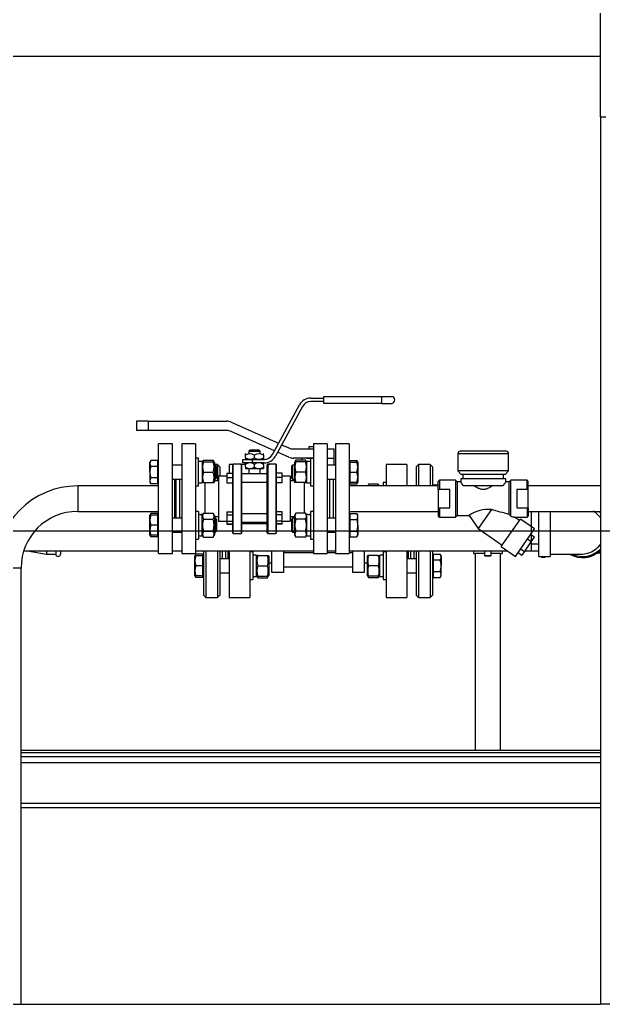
# Model space of a CAD drawing. Extents: x -681219 to -550379, y -242630 to -158199.
# Drawn here: x -637378 to -636433, y -179156 to -177563 of the extents above; entities that cross this region are included whole.
import ezdxf
from ezdxf.lldxf.tags import DXFTag

# ---------------------------------------------------------------- set-up
doc = ezdxf.new("R2010")
doc.units = 0
doc.header["$LTSCALE"] = 1000
for name, color, linetype in [('$TD_AUDIT_GENERATED_(24C)', 7, 'CONTINUOUS'), ('$TD_AUDIT_GENERATED_(2AE)', 7, 'CONTINUOUS'), ('$TD_AUDIT_GENERATED_(2E8)', 7, 'CONTINUOUS'), ('$TD_AUDIT_GENERATED_(352)', 7, 'CONTINUOUS'), ('$TD_AUDIT_GENERATED_(3BB)', 7, 'CONTINUOUS'), ('$TD_AUDIT_GENERATED_(451)', 7, 'CONTINUOUS'), ('12_GB93', 7, 'CONTINUOUS'), ('12_GB97.1', 7, 'CONTINUOUS'), ('Default', 7, 'CONTINUOUS'), ('DN15-PN1.6_GB911', 7, 'CONTINUOUS'), ('DN15-PN4.0_JB88', 7, 'CONTINUOUS'), ('DN15_TD16', 7, 'CONTINUOUS'), ('DN25-PN4.0_JB88', 7, 'CONTINUOUS'), ('DN25_GB3289.10_A', 7, 'CONTINUOUS'), ('DN25×20_GB3289.2', 7, 'CONTINUOUS'), ('M12_GB6170', 7, 'CONTINUOUS'), ('M12×50_GB5782', 7, 'CONTINUOUS'), ('M12×55_GB5782', 7, 'CONTINUOUS'), ('M6×30_GB5782', 7, 'CONTINUOUS'), ('MYGL011000312', 7, 'CONTINUOUS'), ('MYGL165_070201', 7, 'CONTINUOUS'), ('MYGL165_070302', 7, 'CONTINUOUS'), ('S01010202512', 7, 'CONTINUOUS'), ('不锈钢弯头D25', 7, 'CONTINUOUS'), ('不锈钢法兰D25', 7, 'CONTINUOUS'), ('球阀DN15法兰不锈钢', 7, 'CONTINUOUS')]:
    doc.layers.add(name, color=color, linetype=linetype)
tags = doc.linetypes.add('CENTER2', pattern=[28.575, 19.05, -3.175, 3.175, -3.175]).pattern_tags.tags
tags[10:11] = [DXFTag(74, 4), DXFTag(75, 0), DXFTag(340, '0'), DXFTag(46, 0.0), DXFTag(50, 0.0), DXFTag(44, 0.0), DXFTag(45, 0.0)]
tags[8:9] = [DXFTag(74, 4), DXFTag(75, 0), DXFTag(340, '0'), DXFTag(46, 0.0), DXFTag(50, 0.0), DXFTag(44, 0.0), DXFTag(45, 0.0)]
tags[6:7] = [DXFTag(74, 4), DXFTag(75, 0), DXFTag(340, '0'), DXFTag(46, 0.0), DXFTag(50, 0.0), DXFTag(44, 0.0), DXFTag(45, 0.0)]
tags[4:5] = [DXFTag(74, 4), DXFTag(75, 0), DXFTag(340, '0'), DXFTag(46, 0.0), DXFTag(50, 0.0), DXFTag(44, 0.0), DXFTag(45, 0.0)]

# ---------------------------------------------------------------- blocks, each defined once
blk = doc.blocks.new('SEANNOT_GROUP57')
at = {"layer": 'Default', "color": 7, "linetype": 'CENTER2'}
blk.add_line((634.561, 521.491), (277.05, 521.491), dxfattribs=at)

msp = doc.modelspace()

# ---------------------------------------------------------------- linework, layer by layer
at = {"layer": '$TD_AUDIT_GENERATED_(24C)', "color": 7, "linetype": 'Continuous'}
msp.add_line((-638808.2753, -179156.4514), (-636437.6186, -179156.4514), dxfattribs=at)
at = {"layer": '$TD_AUDIT_GENERATED_(2AE)', "color": 7, "linetype": 'Continuous'}
for p, q in [((-636437.6186, -177622.7721), (-638948.5508, -177622.7721)), ((-636437.6186, -177720.0298), (-636437.6186, -179156.4514)), ((-636297.343, -179156.4514), (-636437.6186, -179156.4514))]:
    msp.add_line(p, q, dxfattribs=at)
at = {"layer": '$TD_AUDIT_GENERATED_(2E8)', "color": 7, "linetype": 'Continuous'}
for p, q in [((-637375.5944, -178744.9765), (-636437.6186, -178744.9765)), ((-637375.5944, -178748.7172), (-636437.6186, -178748.7172)), ((-636437.6186, -178756.1985), (-637375.5944, -178756.1985)), ((-636437.6186, -178765.5502), (-637375.5944, -178765.5502)), ((-637375.5944, -178831.0122), (-636437.6186, -178831.0122)), ((-636437.6186, -178838.4935), (-637375.5944, -178838.4935))]:
    msp.add_line(p, q, dxfattribs=at)
at = {"layer": '$TD_AUDIT_GENERATED_(352)', "color": 7, "linetype": 'Continuous'}
for p, q in [((-636625.5878, -178427.0186), (-636640.5505, -178427.0186)), ((-636640.5505, -178427.0186), (-636640.5505, -178744.9765)), ((-636599.403, -178427.0186), (-636614.3658, -178427.0186)), ((-636599.403, -178744.9765), (-636599.403, -178427.0186))]:
    msp.add_line(p, q, dxfattribs=at)
at = {"layer": '$TD_AUDIT_GENERATED_(3BB)', "color": 7, "linetype": 'Continuous'}
for p, q in [((-636643.356, -178422.3427), (-636643.356, -178427.0186)), ((-636643.356, -178427.0186), (-636640.5505, -178427.0186)), ((-636599.403, -178427.0186), (-636596.5975, -178427.0186)), ((-636596.5975, -178422.3427), (-636596.5975, -178427.0186))]:
    msp.add_line(p, q, dxfattribs=at)
at = {"layer": '$TD_AUDIT_GENERATED_(451)', "color": 7, "linetype": 'Continuous'}
for q in [(-636437.6186, -177529.2551), (-636429.015, -177720.0298)]:
    msp.add_line((-636437.6186, -177720.0298), q, dxfattribs=at)
at = {"layer": '12_GB93', "color": 7, "linetype": 'Continuous'}
for p, q in [((-637082.699, -178277.988), (-637088.4971, -178277.988)), ((-637082.699, -178277.988), (-637082.699, -178312.4023)), ((-636912.8721, -178312.4023), (-636912.8721, -178277.988)), ((-636907.0741, -178277.988), (-636912.8721, -178277.988)), ((-637088.4971, -178312.4023), (-637082.699, -178312.4023)), ((-636912.8721, -178312.4023), (-636907.0741, -178312.4023)), ((-636795.0407, -178317.1323), (-636795.0407, -178317.6037)), ((-636789.2426, -178317.1323), (-636795.0407, -178317.1323)), ((-637082.699, -178363.9525), (-637083.5482, -178363.9525)), ((-637082.699, -178363.9735), (-637082.699, -178364.6796)), ((-637082.699, -178398.3668), (-637082.699, -178364.6796)), ((-636912.8721, -178398.3668), (-636912.8721, -178363.9525)), ((-636912.8721, -178365.6358), (-636912.8721, -178364.6796)), ((-636907.0741, -178363.9525), (-636907.9232, -178363.9525)), ((-637088.4971, -178398.3668), (-637082.699, -178398.3668)), ((-636912.8721, -178398.3668), (-636907.0741, -178398.3668)), ((-636994.793, -178429.5474), (-637000.5911, -178429.5474)), ((-636994.793, -178429.5474), (-636994.793, -178463.9616)), ((-636795.0407, -178463.9616), (-636795.0407, -178429.5474)), ((-636789.2426, -178429.5474), (-636795.0407, -178429.5474)), ((-637000.5911, -178463.9616), (-636994.793, -178463.9616)), ((-636795.0407, -178463.9616), (-636789.2426, -178463.9616))]:
    msp.add_line(p, q, dxfattribs=at)
for centre, start, end in [((-637087.648, -178381.1597), 73.285053, 92.8284743), ((-637083.5482, -178381.1597), 87.1715257, 97.1557825), ((-636912.023, -178381.1597), 73.285053, 92.8284743), ((-636907.9232, -178381.1597), 87.1715257, 96.8420174)]:
    msp.add_arc(centre, 17.2071, start, end, dxfattribs=at)
at = {"layer": '12_GB97.1', "color": 7, "linetype": 'Continuous'}
for p, q in [((-637088.4971, -178272.7511), (-637093.173, -178272.7511)), ((-637088.4971, -178317.6393), (-637088.4971, -178272.7511)), ((-636907.0741, -178272.7511), (-636907.0741, -178317.6393)), ((-636902.3982, -178272.7511), (-636907.0741, -178272.7511)), ((-637093.173, -178317.6393), (-637088.4971, -178317.6393)), ((-636907.0741, -178317.6393), (-636902.3982, -178317.6393)), ((-636789.2426, -178311.8953), (-636789.2426, -178317.6037)), ((-636784.5668, -178311.8953), (-636789.2426, -178311.8953)), ((-637088.4971, -178358.7156), (-637093.173, -178358.7156)), ((-637088.4971, -178358.7156), (-637088.4971, -178403.6037)), ((-636907.0741, -178358.7156), (-636907.0741, -178403.6037)), ((-636902.3982, -178358.7156), (-636907.0741, -178358.7156)), ((-637093.173, -178403.6037), (-637088.4971, -178403.6037)), ((-636907.0741, -178403.6037), (-636902.3982, -178403.6037)), ((-637000.5911, -178424.3104), (-637005.2669, -178424.3104)), ((-637000.5911, -178424.3104), (-637000.5911, -178469.1986)), ((-636789.2426, -178424.3104), (-636789.2426, -178469.1986)), ((-636784.5668, -178424.3104), (-636789.2426, -178424.3104)), ((-637005.2669, -178469.1986), (-637000.5911, -178469.1986)), ((-636789.2426, -178469.1986), (-636784.5668, -178469.1986))]:
    msp.add_line(p, q, dxfattribs=at)
at = {"layer": 'DN15-PN1.6_GB911', "color": 7, "linetype": 'Continuous'}
for p, q in [((-637153.0239, -178427.0186), (-637153.0239, -178249.3362)), ((-637130.5798, -178249.3362), (-637153.0239, -178249.3362)), ((-637130.5798, -178427.0186), (-637130.5798, -178249.3362)), ((-636866.8617, -178249.3362), (-636866.8617, -178427.0186)), ((-636844.4177, -178249.3362), (-636866.8617, -178249.3362)), ((-636844.4177, -178249.3362), (-636844.4177, -178427.0186)), ((-637126.8391, -178369.9376), (-637126.8391, -178306.4172)), ((-636870.6024, -178306.4172), (-636870.6024, -178369.9376)), ((-637153.0239, -178427.0186), (-637130.5798, -178427.0186)), ((-636866.8617, -178427.0186), (-636844.4177, -178427.0186))]:
    msp.add_line(p, q, dxfattribs=at)
at = {"layer": 'DN15-PN4.0_JB88', "color": 7, "linetype": 'Continuous'}
msp.add_line((-637124.9687, -178306.4172), (-637124.9687, -178369.9376), dxfattribs=at)
at = {"layer": 'DN15_TD16', "color": 7, "linetype": 'Continuous'}
for p, q in [((-636668.6056, -178265.2341), (-636586.3107, -178265.2341)), ((-636668.6056, -178265.2341), (-636668.6056, -178293.2892)), ((-636590.0513, -178261.4935), (-636664.865, -178261.4935)), ((-636637.3175, -178261.2597), (-636637.3175, -178261.4935)), ((-636634.9979, -178261.2597), (-636634.9979, -178261.4935)), ((-636630.9569, -178261.2597), (-636630.9569, -178261.4935)), ((-636628.6251, -178261.2597), (-636628.6251, -178261.4935)), ((-636622.1912, -178261.4935), (-636622.1912, -178261.2597)), ((-636619.7617, -178261.4935), (-636619.7617, -178261.2597)), ((-636586.3107, -178293.2892), (-636586.3107, -178265.2341)), ((-636586.3107, -178293.2892), (-636668.6056, -178293.2892)), ((-636668.6056, -178293.2892), (-636662.9946, -178298.9003)), ((-636591.9217, -178298.9003), (-636662.9946, -178298.9003)), ((-636660.2575, -178298.9003), (-636660.2575, -178305.7902)), ((-636594.6588, -178305.7902), (-636594.6588, -178298.9003)), ((-636591.9217, -178298.9003), (-636586.3107, -178293.2892)), ((-636698.5311, -178308.252), (-636700.4014, -178310.1223)), ((-636700.4014, -178323.2147), (-636700.4014, -178310.1223)), ((-636698.5311, -178308.252), (-636698.5311, -178323.2147)), ((-636672.3463, -178308.252), (-636698.5311, -178308.252)), ((-636672.3463, -178308.252), (-636672.3463, -178368.1029)), ((-636669.5408, -178311.0575), (-636672.3463, -178308.252)), ((-636669.5408, -178311.0575), (-636669.5408, -178365.2974)), ((-636663.8119, -178311.0575), (-636669.5408, -178311.0575)), ((-636591.0048, -178305.7902), (-636663.9115, -178305.7902)), ((-636663.9115, -178305.7902), (-636663.9115, -178311.1928)), ((-636659.9095, -178316.7361), (-636595.0068, -178316.7361)), ((-636585.3755, -178311.0575), (-636591.1044, -178311.0575)), ((-636591.0048, -178311.1928), (-636591.0048, -178305.7902)), ((-636582.57, -178308.252), (-636585.3755, -178311.0575)), ((-636585.3755, -178363.9357), (-636585.3755, -178311.0575)), ((-636582.57, -178366.4836), (-636582.57, -178308.252)), ((-636556.3852, -178308.252), (-636582.57, -178308.252)), ((-636556.3852, -178323.2147), (-636556.3852, -178308.252)), ((-636554.5149, -178310.1223), (-636556.3852, -178308.252)), ((-636554.5149, -178323.2147), (-636554.5149, -178310.1223)), ((-636681.698, -178323.2147), (-636700.4014, -178323.2147)), ((-636700.4014, -178323.2147), (-636700.4014, -178353.1401)), ((-636681.698, -178338.1774), (-636681.698, -178323.2147)), ((-636573.2183, -178323.2147), (-636573.2183, -178338.1774)), ((-636554.5149, -178323.2147), (-636573.2183, -178323.2147)), ((-636554.5149, -178353.1401), (-636554.5149, -178323.2147)), ((-636700.4014, -178353.1401), (-636681.698, -178353.1401)), ((-636700.4014, -178353.1401), (-636700.4014, -178366.2325)), ((-636698.5311, -178353.1401), (-636698.5311, -178368.1029)), ((-636681.698, -178353.1401), (-636681.698, -178338.1774)), ((-636573.2183, -178338.1774), (-636573.2183, -178353.1401)), ((-636573.2183, -178353.1401), (-636554.5149, -178353.1401)), ((-636556.3852, -178353.1401), (-636556.3852, -178368.1029)), ((-636554.5149, -178353.1401), (-636554.5149, -178366.2325)), ((-636700.4014, -178366.2325), (-636698.5311, -178368.1029)), ((-636698.5311, -178368.1029), (-636672.3463, -178368.1029)), ((-636672.3463, -178368.1029), (-636669.5408, -178365.2974)), ((-636669.5408, -178365.2974), (-636650.3011, -178365.2974)), ((-636650.4985, -178365.291), (-636635.5341, -178386.4642)), ((-636614.2925, -178355.8431), (-636635.5341, -178386.4642)), ((-636582.57, -178366.4836), (-636585.3755, -178363.9357)), ((-636576.7509, -178368.1029), (-636556.3852, -178368.1029)), ((-636568.9894, -178373.4421), (-636576.7383, -178368.0667)), ((-636556.3852, -178368.1029), (-636554.5149, -178366.2325)), ((-636598.3059, -178415.7036), (-636567.3903, -178371.1369)), ((-636544.3386, -178387.1278), (-636567.3903, -178371.1369)), ((-636635.5341, -178386.4642), (-636596.7068, -178413.3984)), ((-636575.2542, -178431.6944), (-636544.3386, -178387.1278)), ((-636544.5935, -178400.6209), (-636550.7406, -178396.3567)), ((-636549.7781, -178408.0948), (-636544.5935, -178400.6209)), ((-636598.3059, -178415.7036), (-636575.2542, -178431.6944)), ((-636560.8386, -178424.0392), (-636549.7781, -178408.0948)), ((-636549.7781, -178408.0948), (-636555.9252, -178403.8306)), ((-636564.9863, -178430.0183), (-636571.1334, -178425.7541)), ((-636560.8386, -178424.0392), (-636566.9857, -178419.7749)), ((-636564.9863, -178430.0183), (-636560.8386, -178424.0392))]:
    msp.add_line(p, q, dxfattribs=at)
for centre, radius, start, end in [((-636664.865, -178265.2341), 3.7407, 90, 180), ((-636590.0513, -178265.2341), 3.7407, 0, 90), ((-636764.4059, -178386.1314), 125.44, 33.5878464, 36.7614275), ((-636618.9192, -178412.1642), 56.5108, 85.3037293, 123.9686503), ((-636890.8374, -179399.7288), 1079.8956, 73.5688824, 75.1621247)]:
    msp.add_arc(centre, radius, start, end, dxfattribs=at)
for points, knots in [([(-636611.9158, -178316.7361), (-636612.9194, -178317.4636), (-636613.9856, -178318.2046), (-636616.2587, -178319.6617), (-636617.4675, -178320.3808), (-636620.0711, -178321.701), (-636621.4351, -178322.2875), (-636623.6286, -178322.9347), (-636624.3837, -178323.1091), (-636625.9013, -178323.3441), (-636626.6697, -178323.4065), (-636627.8379, -178323.4073), (-636628.2299, -178323.3919), (-636629.0027, -178323.3315), (-636629.3855, -178323.2865), (-636630.5239, -178323.1109), (-636631.2696, -178322.9393), (-636632.7381, -178322.5074), (-636633.4475, -178322.2511), (-636634.8184, -178321.6866), (-636635.4817, -178321.3776), (-636637.4185, -178320.3973), (-636638.644, -178319.6702), (-636640.9289, -178318.206), (-636641.9973, -178317.4633), (-636643.0005, -178316.7361)], [0, 0, 0, 0, 0.125, 0.125, 0.25, 0.25, 0.375, 0.375, 0.4375, 0.4375, 0.5, 0.5, 0.53125, 0.53125, 0.5625, 0.5625, 0.625, 0.625, 0.6875, 0.6875, 0.75, 0.75, 0.875, 0.875, 1, 1, 1, 1]), ([(-636591.0048, -178311.0575), (-636591.0044, -178311.057), (-636591.1005, -178311.1857), (-636591.3817, -178311.5661), (-636591.4992, -178311.7255), (-636591.7778, -178312.1054), (-636591.9374, -178312.324), (-636592.4713, -178313.0609), (-636592.9005, -178313.6596), (-636593.8816, -178315.063), (-636594.4261, -178315.8572), (-636595.0068, -178316.7361)], [0.50050063, 0.50050063, 0.50050063, 0.50050063, 0.625, 0.625, 0.6875, 0.6875, 0.75, 0.75, 0.875, 0.875, 1, 1, 1, 1]), ([(-636582.57, -178366.4836), (-636581.8099, -178366.6908), (-636581.0805, -178366.8904), (-636579.7196, -178367.264), (-636579.0831, -178367.4395), (-636578.2627, -178367.666), (-636578.0109, -178367.7357), (-636577.5596, -178367.8606), (-636577.3589, -178367.9162), (-636577.0303, -178368.0074), (-636576.9029, -178368.0427), (-636576.7312, -178368.0904), (-636576.6863, -178368.1028), (-636576.6862, -178368.1029)], [0, 0, 0, 0, 0.125, 0.125, 0.25, 0.25, 0.3125, 0.3125, 0.375, 0.375, 0.4375, 0.4375, 0.499443497, 0.499443497, 0.499443497, 0.499443497])]:
    msp.add_open_spline(points, degree=3, knots=knots, dxfattribs=at)
at = {"layer": 'DN25-PN4.0_JB88', "color": 7, "linetype": 'Continuous'}
for p, q in [((-637044.5441, -178422.3427), (-637044.5441, -178435.5325)), ((-636745.2896, -178422.3427), (-636745.2896, -178435.5325))]:
    msp.add_line(p, q, dxfattribs=at)
at = {"layer": 'DN25_GB3289.10_A', "color": 7, "linetype": 'Continuous'}
msp.add_line((-636442.3665, -178426.0834), (-636437.6186, -178426.0834), dxfattribs=at)
for centre, radius, start, end in [((-636530.2004, -178426.0834), 7.4814, 228.5903779, 311.4096221), ((-636466.6089, -178390.547), 43.0178, 240.4081542, 312.3697986)]:
    msp.add_arc(centre, radius, start, end, dxfattribs=at)
at = {"layer": 'DN25×20_GB3289.2', "color": 7, "linetype": 'Continuous'}
for p, q in [((-637364.9067, -178422.3427), (-637334.4469, -178427.9538)), ((-637334.4469, -178422.3427), (-637334.4469, -178427.9538)), ((-637334.4469, -178427.9538), (-637319.4842, -178427.9538)), ((-637319.4842, -178422.3427), (-637319.4842, -178427.9538)), ((-637312.0028, -178422.3427), (-637312.0028, -178427.9538))]:
    msp.add_line(p, q, dxfattribs=at)
msp.add_arc((-637315.7435, -178427.9538), 3.7407, 180, 0, dxfattribs=at)
at = {"layer": 'M12_GB6170', "color": 7, "linetype": 'Continuous'}
for p, q in [((-637081.9431, -178278.3621), (-637082.699, -178279.6713)), ((-637080.4393, -178275.7575), (-637081.9431, -178278.3621)), ((-637081.9431, -178278.3621), (-637080.4395, -178278.3621)), ((-637080.4395, -178278.3621), (-637064.7589, -178278.3621)), ((-637080.4393, -178275.7575), (-637064.7591, -178275.7575)), ((-637063.2553, -178278.3621), (-637064.7591, -178275.7575)), ((-637064.7589, -178278.3621), (-637063.2553, -178278.3621)), ((-637062.4994, -178279.6713), (-637063.2553, -178278.3621)), ((-637062.4994, -178279.6713), (-637062.4994, -178310.719)), ((-636932.3159, -178278.3621), (-636933.0718, -178279.6713)), ((-636933.0718, -178279.6713), (-636933.0718, -178310.719)), ((-636930.812, -178275.7575), (-636932.3159, -178278.3621)), ((-636930.8123, -178278.3621), (-636932.3159, -178278.3621)), ((-636915.1316, -178278.3621), (-636930.8123, -178278.3621)), ((-636915.1319, -178275.7575), (-636930.812, -178275.7575)), ((-636913.628, -178278.3621), (-636915.1319, -178275.7575)), ((-636915.1316, -178278.3621), (-636913.628, -178278.3621)), ((-636912.8721, -178279.6713), (-636913.628, -178278.3621)), ((-637080.4393, -178295.1952), (-637064.7591, -178295.1952)), ((-636915.1319, -178295.1952), (-636930.812, -178295.1952)), ((-637082.699, -178310.719), (-637081.9431, -178312.0282)), ((-637080.4395, -178312.0282), (-637081.9431, -178312.0282)), ((-637080.4395, -178312.0282), (-637064.7589, -178312.0282)), ((-637064.7589, -178312.0282), (-637063.2553, -178312.0282)), ((-637063.2553, -178312.0282), (-637062.4994, -178310.719)), ((-636933.0718, -178310.719), (-636932.3159, -178312.0282)), ((-636930.8123, -178312.0282), (-636932.3159, -178312.0282)), ((-636915.1316, -178312.0282), (-636930.8123, -178312.0282)), ((-636915.1316, -178312.0282), (-636913.628, -178312.0282)), ((-636913.628, -178312.0282), (-636912.8721, -178310.719)), ((-636812.9806, -178314.9017), (-636814.5406, -178317.6037)), ((-636797.3004, -178314.9017), (-636812.9806, -178314.9017)), ((-636795.7404, -178317.6037), (-636797.3004, -178314.9017)), ((-637080.4393, -178361.7219), (-637082.699, -178365.6358)), ((-637080.4393, -178361.7219), (-637064.7591, -178361.7219)), ((-637062.4994, -178365.6358), (-637064.7591, -178361.7219)), ((-637062.4994, -178365.6358), (-637062.4994, -178396.6835)), ((-636930.812, -178361.7219), (-636933.0718, -178365.6358)), ((-636933.0718, -178365.6358), (-636933.0718, -178396.6835)), ((-636915.1319, -178361.7219), (-636930.812, -178361.7219)), ((-636912.8721, -178365.6358), (-636915.1319, -178361.7219)), ((-637080.4395, -178371.4408), (-637064.7589, -178371.4408)), ((-636915.1316, -178371.4408), (-636930.8123, -178371.4408)), ((-637082.699, -178396.6835), (-637080.4393, -178400.5974)), ((-637080.4395, -178390.8785), (-637064.7589, -178390.8785)), ((-637080.4393, -178400.5974), (-637064.7591, -178400.5974)), ((-637064.7591, -178400.5974), (-637062.4994, -178396.6835)), ((-636933.0718, -178396.6835), (-636930.812, -178400.5974)), ((-636915.1316, -178390.8785), (-636930.8123, -178390.8785)), ((-636915.1319, -178400.5974), (-636930.812, -178400.5974)), ((-636915.1319, -178400.5974), (-636912.8721, -178396.6835)), ((-636994.0371, -178429.9214), (-636994.793, -178431.2307)), ((-636992.5335, -178429.9214), (-636994.0371, -178429.9214)), ((-636992.5335, -178429.9214), (-636976.8529, -178429.9214)), ((-636976.8529, -178429.9214), (-636975.3493, -178429.9214)), ((-636974.5934, -178431.2307), (-636975.3493, -178429.9214)), ((-636974.5934, -178431.2307), (-636974.5934, -178462.2783)), ((-636814.4844, -178429.9214), (-636815.2403, -178431.2307)), ((-636815.2403, -178431.2307), (-636815.2403, -178462.2783)), ((-636812.9808, -178429.9214), (-636814.4844, -178429.9214)), ((-636797.3002, -178429.9214), (-636812.9808, -178429.9214)), ((-636797.3002, -178429.9214), (-636795.7966, -178429.9214)), ((-636795.0407, -178431.2307), (-636795.7966, -178429.9214)), ((-636992.5333, -178446.7545), (-636976.8531, -178446.7545)), ((-636797.3004, -178446.7545), (-636812.9806, -178446.7545)), ((-636994.793, -178462.2783), (-636994.0371, -178463.5876)), ((-636994.0371, -178463.5876), (-636992.5333, -178466.1922)), ((-636994.0371, -178463.5876), (-636992.5335, -178463.5876)), ((-636992.5335, -178463.5876), (-636976.8529, -178463.5876)), ((-636976.8531, -178466.1922), (-636975.3493, -178463.5876)), ((-636976.8529, -178463.5876), (-636975.3493, -178463.5876)), ((-636975.3493, -178463.5876), (-636974.5934, -178462.2783)), ((-636815.2403, -178462.2783), (-636814.4844, -178463.5876)), ((-636814.4844, -178463.5876), (-636812.9806, -178466.1922)), ((-636812.9808, -178463.5876), (-636814.4844, -178463.5876)), ((-636797.3002, -178463.5876), (-636812.9808, -178463.5876)), ((-636797.3004, -178466.1922), (-636795.7966, -178463.5876)), ((-636797.3002, -178463.5876), (-636795.7966, -178463.5876)), ((-636795.7966, -178463.5876), (-636795.0407, -178462.2783)), ((-636992.5333, -178466.1922), (-636976.8531, -178466.1922)), ((-636797.3004, -178466.1922), (-636812.9806, -178466.1922))]:
    msp.add_line(p, q, dxfattribs=at)
for centre, radius, start, end in [((-637057.4211, -178286.7783), 24.5088, 159.9161491, 200.0855317), ((-637073.2238, -178280.6171), 8.6994, 146.0398026, 161.9737368), ((-637071.9746, -178280.6171), 8.6994, 18.3903207, 33.9600488), ((-637087.7772, -178286.7783), 24.5087, 339.9144081, 20.0839111), ((-636907.7939, -178286.7783), 24.5088, 159.9161491, 200.0855317), ((-636923.5966, -178280.6171), 8.6994, 146.0398026, 164.7226153), ((-636922.3474, -178280.6171), 8.6994, 15.1121031, 33.9600488), ((-636938.15, -178286.7783), 24.5087, 339.9144081, 20.0839111), ((-637057.4212, -178303.612), 24.5087, 159.9144081, 200.0839111), ((-637087.7773, -178303.612), 24.5088, 339.9161491, 20.0855317), ((-636907.7939, -178303.612), 24.5087, 159.9144081, 200.0839111), ((-636938.1501, -178303.612), 24.5088, 339.9161491, 20.0855317), ((-636805.7651, -178319.7613), 8.6994, 146.0398026, 165.4007339), ((-636804.5159, -178319.7613), 8.6994, 14.5407647, 33.9600488), ((-637073.2238, -178366.5816), 8.6994, 146.0398026, 213.9572863), ((-637071.9746, -178366.5816), 8.6994, 326.0428623, 33.9600488), ((-636923.5966, -178366.5816), 8.6994, 146.0398026, 213.9572863), ((-636922.3474, -178366.5816), 8.6994, 326.0428623, 33.9600488), ((-637073.2238, -178395.7378), 8.6994, 146.0428623, 213.9600488), ((-637071.9746, -178395.7378), 8.6994, 326.0398026, 33.9572863), ((-636923.5965, -178395.7378), 8.6994, 146.0428623, 213.9600488), ((-636922.3474, -178395.7378), 8.6994, 326.0398026, 33.9572863), ((-636969.5151, -178438.3376), 24.5088, 159.9161491, 200.0855317), ((-636999.8712, -178438.3376), 24.5087, 339.9144081, 20.0839111), ((-636789.9624, -178438.3376), 24.5088, 159.9161491, 200.0855317), ((-636820.3185, -178438.3376), 24.5087, 339.9144081, 20.0839111), ((-636969.5152, -178455.1714), 24.5087, 159.9144081, 200.0839111), ((-636999.8713, -178455.1714), 24.5088, 339.9161491, 20.0855317), ((-636789.9625, -178455.1714), 24.5087, 159.9144081, 200.0839111), ((-636820.3186, -178455.1714), 24.5088, 339.9161491, 20.0855317), ((-636985.3178, -178461.3326), 8.6994, 195.6958113, 213.9600488), ((-636984.0686, -178461.3326), 8.6994, 326.0398026, 341.9737368), ((-636805.7651, -178461.3326), 8.6994, 198.3903207, 213.9600488), ((-636804.5159, -178461.3326), 8.6994, 326.0398026, 341.9737368)]:
    msp.add_arc(centre, radius, start, end, dxfattribs=at)
for points, knots in [([(-637080.4395, -178371.4408), (-637080.8931, -178373.0118), (-637081.2708, -178374.6035), (-637081.6661, -178377.038), (-637081.7693, -178377.8592), (-637081.9081, -178379.5118), (-637081.9431, -178380.3356), (-637081.9433, -178382.7993), (-637081.8022, -178384.4315), (-637081.2788, -178387.6783), (-637080.8959, -178389.2977), (-637080.4395, -178390.8785)], [0, 0, 0, 0, 0.25, 0.25, 0.375, 0.375, 0.5, 0.5, 0.75, 0.75, 1, 1, 1, 1]), ([(-637064.7589, -178390.8785), (-637064.3025, -178389.2977), (-637063.9196, -178387.6783), (-637063.3962, -178384.4315), (-637063.2551, -178382.7993), (-637063.2554, -178380.3356), (-637063.2903, -178379.5118), (-637063.4291, -178377.8592), (-637063.5323, -178377.038), (-637063.9276, -178374.6035), (-637064.3054, -178373.0118), (-637064.7589, -178371.4408)], [0, 0, 0, 0, 0.25, 0.25, 0.5, 0.5, 0.625, 0.625, 0.75, 0.75, 1, 1, 1, 1]), ([(-636930.8123, -178371.4408), (-636931.2658, -178373.0118), (-636931.6436, -178374.6035), (-636932.0389, -178377.038), (-636932.1421, -178377.8592), (-636932.2808, -178379.5118), (-636932.3158, -178380.3356), (-636932.316, -178382.7993), (-636932.175, -178384.4315), (-636931.6515, -178387.6783), (-636931.2687, -178389.2977), (-636930.8123, -178390.8785)], [0, 0, 0, 0, 0.25, 0.25, 0.375, 0.375, 0.5, 0.5, 0.75, 0.75, 1, 1, 1, 1]), ([(-636915.1316, -178390.8785), (-636914.6753, -178389.2977), (-636914.2924, -178387.6783), (-636913.7689, -178384.4315), (-636913.6279, -178382.7993), (-636913.6281, -178380.3356), (-636913.6631, -178379.5118), (-636913.8018, -178377.8592), (-636913.905, -178377.038), (-636914.3003, -178374.6035), (-636914.6781, -178373.0118), (-636915.1316, -178371.4408)], [0, 0, 0, 0, 0.25, 0.25, 0.5, 0.5, 0.625, 0.625, 0.75, 0.75, 1, 1, 1, 1])]:
    msp.add_open_spline(points, degree=3, knots=knots, dxfattribs=at)
at = {"layer": 'M12×50_GB5782', "color": 7, "linetype": 'Continuous'}
for p, q in [((-637165.6022, -178276.4637), (-637167.0514, -178278.9737)), ((-637167.0514, -178295.1952), (-637167.0514, -178278.9737)), ((-637154.1461, -178285.8294), (-637165.6024, -178285.8294)), ((-637154.1461, -178276.4637), (-637165.6022, -178276.4637)), ((-637154.1461, -178285.8294), (-637154.1461, -178276.4637)), ((-637153.0239, -178279.6713), (-637154.1461, -178279.6713)), ((-637154.1461, -178304.5609), (-637154.1461, -178285.8294)), ((-637115.617, -178283.9731), (-637130.5798, -178283.9731)), ((-637061.0779, -178283.9731), (-637062.4994, -178283.9731)), ((-637061.0779, -178283.9731), (-637061.0779, -178306.4172)), ((-637059.5068, -178285.5442), (-637061.0779, -178283.9731)), ((-637059.5068, -178285.5442), (-637059.5068, -178304.8461)), ((-636936.3636, -178283.9731), (-636937.9347, -178285.5442)), ((-636937.9347, -178285.5442), (-636937.9347, -178304.8461)), ((-636936.3636, -178283.9731), (-636936.3636, -178306.4172)), ((-636933.0718, -178283.9731), (-636936.3636, -178283.9731)), ((-636866.8617, -178283.9731), (-636879.9541, -178283.9731)), ((-636843.2955, -178279.6713), (-636844.4177, -178279.6713)), ((-636843.2955, -178276.4637), (-636831.8393, -178276.4637)), ((-636843.2955, -178276.4637), (-636843.2955, -178278.9737)), ((-636843.2955, -178278.9737), (-636831.8391, -178278.9737)), ((-636843.2955, -178278.9737), (-636843.2955, -178295.1952)), ((-636830.3901, -178278.9737), (-636831.8393, -178276.4637)), ((-636831.8391, -178278.9737), (-636830.3901, -178278.9737)), ((-636830.3901, -178278.9737), (-636830.3901, -178311.4166)), ((-637167.0514, -178295.1952), (-637167.0514, -178311.4166)), ((-637154.1461, -178304.5609), (-637165.6024, -178304.5609)), ((-637154.1461, -178313.9266), (-637154.1461, -178304.5609)), ((-637061.0779, -178306.4172), (-637059.5068, -178304.8461)), ((-636937.9347, -178304.8461), (-636936.3636, -178306.4172)), ((-636843.2955, -178295.1952), (-636831.8393, -178295.1952)), ((-636843.2955, -178295.1952), (-636843.2955, -178311.4166)), ((-637167.0514, -178311.4166), (-637165.6022, -178313.9266)), ((-637154.1461, -178313.9266), (-637165.6022, -178313.9266)), ((-637154.1461, -178310.719), (-637153.0239, -178310.719)), ((-637130.5798, -178306.4172), (-637115.617, -178306.4172)), ((-637062.4994, -178306.4172), (-637061.0779, -178306.4172)), ((-636936.3636, -178306.4172), (-636933.0718, -178306.4172)), ((-636879.9541, -178306.4172), (-636866.8617, -178306.4172)), ((-636844.4177, -178310.719), (-636843.2955, -178310.719)), ((-636843.2955, -178311.4166), (-636831.8391, -178311.4166)), ((-636843.2955, -178311.4166), (-636843.2955, -178313.9266)), ((-636843.2955, -178313.9266), (-636831.8393, -178313.9266)), ((-636831.8393, -178313.9266), (-636830.3901, -178311.4166)), ((-636830.3901, -178311.4166), (-636831.8391, -178311.4166)), ((-637165.6022, -178362.4282), (-637167.0514, -178364.9382)), ((-637167.0514, -178397.3811), (-637167.0514, -178364.9382)), ((-637154.1461, -178364.9382), (-637165.6024, -178364.9382)), ((-637154.1461, -178362.4282), (-637165.6022, -178362.4282)), ((-637154.1461, -178364.9382), (-637154.1461, -178362.4282)), ((-637154.1461, -178381.1597), (-637154.1461, -178364.9382)), ((-637153.0239, -178365.6358), (-637154.1461, -178365.6358)), ((-636843.2955, -178365.6358), (-636844.4177, -178365.6358)), ((-636843.2955, -178362.4282), (-636831.8393, -178362.4282)), ((-636843.2955, -178362.4282), (-636843.2955, -178371.7939)), ((-636830.3901, -178364.9382), (-636831.8393, -178362.4282)), ((-636830.3901, -178381.1597), (-636830.3901, -178364.9382)), ((-637154.1461, -178381.1597), (-637165.6022, -178381.1597)), ((-637154.1461, -178397.3811), (-637154.1461, -178381.1597)), ((-637115.617, -178369.9376), (-637130.5798, -178369.9376)), ((-637061.0779, -178369.9376), (-637062.4994, -178369.9376)), ((-637061.0779, -178369.9376), (-637061.0779, -178392.3817)), ((-637059.5068, -178371.5087), (-637061.0779, -178369.9376)), ((-637059.5068, -178371.5087), (-637059.5068, -178390.8106)), ((-636936.3636, -178369.9376), (-636937.9347, -178371.5087)), ((-636937.9347, -178371.5087), (-636937.9347, -178390.8106)), ((-636936.3636, -178369.9376), (-636936.3636, -178392.3817)), ((-636933.0718, -178369.9376), (-636936.3636, -178369.9376)), ((-636866.8617, -178369.9376), (-636879.9541, -178369.9376)), ((-636843.2955, -178371.7939), (-636831.8391, -178371.7939)), ((-636843.2955, -178371.7939), (-636843.2955, -178390.5254)), ((-636830.3901, -178381.1597), (-636830.3901, -178397.3811)), ((-637167.0514, -178397.3811), (-637165.6022, -178399.8911)), ((-637154.1461, -178397.3811), (-637165.6024, -178397.3811)), ((-637154.1461, -178399.8911), (-637165.6022, -178399.8911)), ((-637154.1461, -178396.6835), (-637153.0239, -178396.6835)), ((-637154.1461, -178399.8911), (-637154.1461, -178397.3811)), ((-637130.5798, -178392.3817), (-637115.617, -178392.3817)), ((-637062.4994, -178392.3817), (-637061.0779, -178392.3817)), ((-637061.0779, -178392.3817), (-637059.5068, -178390.8106)), ((-636937.9347, -178390.8106), (-636936.3636, -178392.3817)), ((-636936.3636, -178392.3817), (-636933.0718, -178392.3817)), ((-636879.9541, -178392.3817), (-636866.8617, -178392.3817)), ((-636844.4177, -178396.6835), (-636843.2955, -178396.6835)), ((-636843.2955, -178390.5254), (-636831.8391, -178390.5254)), ((-636843.2955, -178390.5254), (-636843.2955, -178399.8911)), ((-636843.2955, -178399.8911), (-636831.8393, -178399.8911)), ((-636831.8393, -178399.8911), (-636830.3901, -178397.3811))]:
    msp.add_line(p, q, dxfattribs=at)
for centre, radius, start, end in [((-637158.6489, -178281.1468), 8.3833, 146.0398026, 213.9572862), ((-636838.7927, -178281.1468), 8.3833, 15.2184717, 33.9600488), ((-636854.0211, -178287.0841), 23.6182, 339.9144082, 20.0839111), ((-637158.6489, -178309.2436), 8.3833, 146.0428623, 213.9600488), ((-636854.0211, -178303.3062), 23.6183, 339.9161491, 20.0855316), ((-636838.7926, -178309.2436), 8.3833, 326.0398026, 341.9650924), ((-637143.4204, -178373.0486), 23.6183, 159.9161491, 200.0855316), ((-637158.6489, -178367.1112), 8.3833, 146.0398026, 164.7226159), ((-636838.7927, -178367.1112), 8.3833, 326.0428623, 33.9600488), ((-637143.4204, -178389.2707), 23.6182, 159.9144082, 200.0839111), ((-637158.6489, -178395.2081), 8.3833, 195.2184717, 213.9600488), ((-636838.7926, -178395.2081), 8.3833, 326.0398026, 33.9572862)]:
    msp.add_arc(centre, radius, start, end, dxfattribs=at)
for points in [[(-637165.6024, -178285.8294), (-637166.0396, -178287.3438), (-637166.4037, -178288.8781), (-637166.9116, -178292.0064), (-637167.0514, -178293.6116), (-637167.0514, -178295.1952)], [(-637167.0514, -178295.1952), (-637167.0514, -178296.7778), (-637166.9154, -178298.3502), (-637166.411, -178301.4775), (-637166.0422, -178303.0376), (-637165.6024, -178304.5609)], [(-636830.3901, -178381.1597), (-636830.3901, -178379.5761), (-636830.5299, -178377.9709), (-636831.0378, -178374.8426), (-636831.4019, -178373.3083), (-636831.8391, -178371.7939)], [(-636831.8391, -178390.5254), (-636831.3993, -178389.0021), (-636831.0305, -178387.442), (-636830.5262, -178384.3147), (-636830.3901, -178382.7423), (-636830.3901, -178381.1597)]]:
    msp.add_open_spline(points, degree=3, knots=[0, 0, 0, 0, 0.5, 0.5, 1, 1, 1, 1], dxfattribs=at)
at = {"layer": 'M12×55_GB5782', "color": 7, "linetype": 'Continuous'}
for p, q in [((-636708.6309, -178315.6079), (-636700.4014, -178315.6079)), ((-636708.6309, -178315.6079), (-636708.6309, -178317.6037)), ((-637092.6589, -178428.023), (-637094.1081, -178430.5331)), ((-637094.1081, -178462.9759), (-637094.1081, -178430.5331)), ((-637094.1081, -178430.5331), (-637092.6592, -178430.5331)), ((-637081.2028, -178430.5331), (-637092.6592, -178430.5331)), ((-637081.2028, -178428.023), (-637092.6589, -178428.023)), ((-637081.2028, -178430.5331), (-637081.2028, -178428.023)), ((-637081.2028, -178446.7545), (-637081.2028, -178430.5331)), ((-637080.0806, -178431.2307), (-637081.2028, -178431.2307)), ((-636708.6309, -178431.2307), (-636709.7531, -178431.2307)), ((-636708.6309, -178428.023), (-636697.1748, -178428.023)), ((-636708.6309, -178428.023), (-636708.6309, -178437.3888)), ((-636695.7256, -178430.5331), (-636697.1748, -178428.023)), ((-636695.7256, -178430.5331), (-636695.7256, -178446.7545)), ((-637081.2028, -178446.7545), (-637092.6589, -178446.7545)), ((-637081.2028, -178462.9759), (-637081.2028, -178446.7545)), ((-637038.9331, -178435.5325), (-637053.8958, -178435.5325)), ((-636735.9379, -178435.5325), (-636750.9006, -178435.5325)), ((-636708.6309, -178437.3888), (-636697.1745, -178437.3888)), ((-636708.6309, -178437.3888), (-636708.6309, -178456.1202)), ((-636695.7256, -178462.9759), (-636695.7256, -178446.7545)), ((-637094.1081, -178462.9759), (-637092.6589, -178465.486)), ((-637092.6592, -178462.9759), (-637094.1081, -178462.9759)), ((-637081.2028, -178462.9759), (-637092.6592, -178462.9759)), ((-637081.2028, -178462.2783), (-637080.0806, -178462.2783)), ((-637081.2028, -178465.486), (-637081.2028, -178462.9759)), ((-637053.8958, -178457.9765), (-637038.9331, -178457.9765)), ((-636750.9006, -178457.9765), (-636735.9379, -178457.9765)), ((-636709.7531, -178462.2783), (-636708.6309, -178462.2783)), ((-636708.6309, -178456.1202), (-636697.1745, -178456.1202)), ((-636708.6309, -178456.1202), (-636708.6309, -178465.486)), ((-636697.1748, -178465.486), (-636695.7256, -178462.9759)), ((-637081.2028, -178465.486), (-637092.6589, -178465.486)), ((-636708.6309, -178465.486), (-636697.1748, -178465.486))]:
    msp.add_line(p, q, dxfattribs=at)
for centre, radius, start, end in [((-637070.4771, -178438.6435), 23.6183, 159.9161491, 200.0855316), ((-637085.7056, -178432.7061), 8.3833, 146.0398026, 164.7226159), ((-636704.1281, -178432.7061), 8.3833, 326.0428623, 33.9600488), ((-637070.4772, -178454.8655), 23.6182, 159.9144082, 200.0839111), ((-637085.7056, -178460.8029), 8.3833, 195.2184717, 213.9600488), ((-636704.1281, -178460.8029), 8.3833, 326.0398026, 33.9572862)]:
    msp.add_arc(centre, radius, start, end, dxfattribs=at)
for points in [[(-636695.7256, -178446.7545), (-636695.7256, -178445.1718), (-636695.8616, -178443.5994), (-636696.366, -178440.4721), (-636696.7348, -178438.912), (-636697.1745, -178437.3888)], [(-636697.1745, -178456.1202), (-636696.7374, -178454.6058), (-636696.3733, -178453.0716), (-636695.8654, -178449.9432), (-636695.7256, -178448.3381), (-636695.7256, -178446.7545)]]:
    msp.add_open_spline(points, degree=3, knots=[0, 0, 0, 0, 0.5, 0.5, 1, 1, 1, 1], dxfattribs=at)
at = {"layer": 'M6×30_GB5782', "color": 7, "linetype": 'Continuous'}
for p, q in [((-636625.5878, -178422.3427), (-636625.5878, -178429.9737)), ((-636625.5878, -178429.9737), (-636614.3658, -178429.9737)), ((-636625.5878, -178429.9737), (-636624.8023, -178430.7593)), ((-636624.8023, -178430.7593), (-636615.1513, -178430.7593)), ((-636615.1513, -178430.7593), (-636614.3658, -178429.9737)), ((-636614.3658, -178429.9737), (-636614.3658, -178422.3427))]:
    msp.add_line(p, q, dxfattribs=at)
at = {"layer": 'MYGL011000312', "color": 7, "linetype": 'Continuous'}
for p, q in [((-637124.9687, -178358.7512), (-637126.8391, -178358.7512)), ((-636549.839, -178358.7512), (-636549.839, -178422.3427)), ((-636537.6818, -178412.0559), (-636549.839, -178412.0559)), ((-637371.1946, -178422.3427), (-637153.0239, -178422.3427)), ((-637130.5798, -178422.3427), (-637115.617, -178422.3427)), ((-637093.173, -178422.3427), (-636902.3982, -178422.3427)), ((-636879.9541, -178422.3427), (-636866.8617, -178422.3427)), ((-636844.4177, -178422.3427), (-636588.7352, -178422.3427)), ((-636559.6618, -178422.3427), (-636537.6818, -178422.3427))]:
    msp.add_line(p, q, dxfattribs=at)
at = {"layer": 'MYGL165_070201', "color": 7, "linetype": 'Continuous'}
for p, q in [((-636700.4014, -178317.6037), (-636844.4177, -178317.6037)), ((-636437.6186, -178317.6037), (-636554.5149, -178317.6037)), ((-636844.4177, -178358.7512), (-636700.4014, -178358.7512)), ((-636554.5149, -178358.7512), (-636437.6186, -178358.7512))]:
    msp.add_line(p, q, dxfattribs=at)
at = {"layer": 'MYGL165_070302', "color": 7, "linetype": 'Continuous'}
for p, q in [((-637283.9477, -178317.6037), (-637283.9477, -178358.7512)), ((-637153.0239, -178317.6037), (-637283.9477, -178317.6037)), ((-637283.9477, -178358.7512), (-637153.0239, -178358.7512)), ((-637375.5944, -178450.3979), (-637416.7419, -178450.3979)), ((-637375.5944, -179156.4514), (-637375.5944, -178450.3979))]:
    msp.add_line(p, q, dxfattribs=at)
for radius in [132.7942, 91.6467]:
    msp.add_arc((-637283.9477, -178450.3979), radius, 90, 180, dxfattribs=at)
at = {"layer": 'S01010202512', "color": 7, "linetype": 'Continuous'}
for p, q in [((-637169.8569, -178212.8646), (-637188.5603, -178212.8646)), ((-637188.5603, -178212.8646), (-637188.5603, -178227.8273)), ((-637169.8569, -178212.8646), (-637042.9189, -178212.8646)), ((-637169.8569, -178212.8646), (-637169.8569, -178227.8273)), ((-637035.2935, -178214.4896), (-636958.8949, -178248.6013)), ((-637169.8569, -178227.8273), (-637188.5603, -178227.8273)), ((-637042.9189, -178227.8273), (-637169.8569, -178227.8273)), ((-636965.4557, -178260.6347), (-637035.2935, -178229.4524)), ((-636953.7553, -178250.8961), (-636942.0383, -178256.1277)), ((-636934.4129, -178257.7528), (-636902.3982, -178257.7528)), ((-636902.3982, -178254.0121), (-636909.8796, -178254.0121)), ((-636909.8796, -178254.0121), (-636909.8796, -178257.7528)), ((-636879.9541, -178257.7528), (-636868.7321, -178257.7528)), ((-636868.7321, -178272.7155), (-636868.7321, -178257.7528)), ((-636942.0383, -178271.0904), (-636960.3161, -178262.9295)), ((-636913.2424, -178272.7155), (-636934.4129, -178272.7155)), ((-636921.1016, -178272.7155), (-636921.1016, -178275.7575)), ((-636913.2424, -178272.7155), (-636902.3982, -178272.7155)), ((-636902.3982, -178272.7155), (-636913.2424, -178272.7155)), ((-636879.9541, -178272.7155), (-636868.7321, -178272.7155)), ((-636868.7321, -178283.9731), (-636868.7321, -178272.7155)), ((-637038.9331, -178283.0024), (-637038.9331, -178297.5112)), ((-637033.3221, -178283.0024), (-637038.9331, -178283.0024)), ((-637012.1872, -178283.0024), (-637018.7966, -178283.0024)), ((-636784.5668, -178283.0024), (-636784.5668, -178317.6037)), ((-636750.9006, -178283.0024), (-636784.5668, -178283.0024)), ((-636750.9006, -178283.0024), (-636750.9006, -178317.6037)), ((-637040.8034, -178422.3427), (-637040.8034, -178435.5325)), ((-637038.9331, -178422.3427), (-637038.9331, -178498.0915)), ((-637005.2669, -178422.3427), (-637005.2669, -178498.0915)), ((-636969.7305, -178457.8792), (-636969.7305, -178422.3427)), ((-636951.0271, -178422.3427), (-636951.0271, -178457.8792)), ((-636902.3982, -178426.0834), (-636951.0271, -178426.0834)), ((-636866.8617, -178426.0834), (-636879.9541, -178426.0834)), ((-636838.8066, -178426.0834), (-636844.4177, -178426.0834)), ((-636838.8066, -178457.8792), (-636838.8066, -178422.3427)), ((-636820.1032, -178422.3427), (-636820.1032, -178457.8792)), ((-636784.5668, -178422.3427), (-636784.5668, -178498.0915)), ((-636750.9006, -178422.3427), (-636750.9006, -178498.0915)), ((-636749.0303, -178422.3427), (-636749.0303, -178435.5325)), ((-636974.5934, -178441.9813), (-636969.7305, -178441.9813)), ((-636951.0271, -178448.5275), (-636838.8066, -178448.5275)), ((-636820.1032, -178441.9813), (-636815.2403, -178441.9813)), ((-636951.0271, -178457.8792), (-636969.7305, -178457.8792)), ((-636820.1032, -178457.8792), (-636838.8066, -178457.8792)), ((-637038.9331, -178498.0915), (-637005.2669, -178498.0915)), ((-636784.5668, -178498.0915), (-636750.9006, -178498.0915))]:
    msp.add_line(p, q, dxfattribs=at)
for centre, start, end in [((-637042.9189, -178231.568), 65.9394302, 90), ((-637042.9189, -178246.5307), 65.9394302, 90), ((-636934.4129, -178239.0494), 245.9394302, 270), ((-636934.4129, -178254.0121), 245.9394302, 270)]:
    msp.add_arc(centre, 18.7034, start, end, dxfattribs=at)
at = {"layer": '不锈钢弯头D25', "color": 7, "linetype": 'Continuous'}
for p, q in [((-636537.6818, -178431.6944), (-636537.6818, -178358.7512)), ((-636518.9784, -178358.7512), (-636518.9784, -178431.6944)), ((-636537.6818, -178431.6944), (-636518.9784, -178431.6944)), ((-636518.6421, -178427.9538), (-636469.1513, -178427.9538))]:
    msp.add_line(p, q, dxfattribs=at)
for start, end in [(45.2071663, 50.5994312), (245.3800227, 314.7928337)]:
    msp.add_arc((-636466.6089, -178390.547), 41.1475, start, end, dxfattribs=at)
for points, knots in [([(-636437.1883, -178369.83), (-636437.574, -178369.26), (-636437.9755, -178368.7008), (-636440.8154, -178364.9668), (-636443.7866, -178362.1483), (-636447.7987, -178359.4015), (-636448.5291, -178358.938), (-636449.2754, -178358.4993)], [0.61423748836, 0.61423748836, 0.61423748836, 0.61423748836, 0.625, 0.625, 0.6875, 0.6875, 0.70097409794, 0.70097409794, 0.70097409794, 0.70097409794]), ([(-636469.8289, -178427.9474), (-636469.8188, -178427.9476), (-636469.8087, -178427.9478), (-636465.78, -178428.0163), (-636461.8259, -178427.4955), (-636454.0544, -178425.2063), (-636450.4468, -178423.5002), (-636443.7938, -178418.9556), (-636440.8611, -178416.1776), (-636438.1135, -178412.5757), (-636437.8098, -178412.1598), (-636437.5145, -178411.7372)], [0.1873431954, 0.1873431954, 0.1873431954, 0.1873431954, 0.1875, 0.1875, 0.25, 0.25, 0.3125, 0.3125, 0.375, 0.375, 0.3829877695, 0.3829877695, 0.3829877695, 0.3829877695])]:
    msp.add_open_spline(points, degree=3, knots=knots, dxfattribs=at)
at = {"layer": '不锈钢法兰D25', "color": 7, "linetype": 'Continuous'}
for p, q in [((-637057.6365, -178283.0024), (-637062.4994, -178283.0024)), ((-637057.6365, -178283.0024), (-637057.6365, -178309.1871)), ((-637053.8958, -178286.743), (-637057.6365, -178283.0024)), ((-637053.8958, -178286.743), (-637053.8958, -178301.7058)), ((-636732.1972, -178283.0024), (-636735.9379, -178286.743)), ((-636735.9379, -178286.743), (-636735.9379, -178317.6037)), ((-636732.1972, -178283.0024), (-636732.1972, -178317.6037)), ((-636713.4938, -178283.0024), (-636732.1972, -178283.0024)), ((-636713.4938, -178283.0024), (-636713.4938, -178317.6037)), ((-636709.7531, -178286.743), (-636713.4938, -178283.0024)), ((-636709.7531, -178286.743), (-636709.7531, -178317.6037)), ((-637080.0806, -178422.3427), (-637080.0806, -178494.3509)), ((-637076.3399, -178422.3427), (-637076.3399, -178498.0915)), ((-637057.6365, -178422.3427), (-637057.6365, -178498.0915)), ((-637053.8958, -178422.3427), (-637053.8958, -178494.3509)), ((-637050.1551, -178422.3427), (-637050.1551, -178435.5325)), ((-636739.6786, -178422.3427), (-636739.6786, -178435.5325)), ((-636735.9379, -178422.3427), (-636735.9379, -178494.3509)), ((-636732.1972, -178422.3427), (-636732.1972, -178498.0915)), ((-636713.4938, -178422.3427), (-636713.4938, -178498.0915)), ((-636709.7531, -178422.3427), (-636709.7531, -178494.3509)), ((-637080.0806, -178494.3509), (-637076.3399, -178498.0915)), ((-637057.6365, -178498.0915), (-637053.8958, -178494.3509)), ((-636735.9379, -178494.3509), (-636732.1972, -178498.0915)), ((-636713.4938, -178498.0915), (-636709.7531, -178494.3509)), ((-637076.3399, -178498.0915), (-637057.6365, -178498.0915)), ((-636732.1972, -178498.0915), (-636713.4938, -178498.0915))]:
    msp.add_line(p, q, dxfattribs=at)
at = {"layer": '球阀DN15法兰不锈钢', "color": 7, "linetype": 'Continuous'}
for p, q in [((-636906.8002, -178175.4578), (-636885.5652, -178175.4578)), ((-636885.5652, -178172.6523), (-636792.0481, -178172.6523)), ((-636885.5652, -178183.8743), (-636885.5652, -178172.6523)), ((-636792.0481, -178172.6523), (-636776.1502, -178172.6523)), ((-636792.0481, -178172.6523), (-636792.0481, -178183.8743)), ((-636968.8093, -178266.7856), (-636924.8636, -178186.1831)), ((-636919.9372, -178188.869), (-636963.8829, -178269.4715)), ((-636885.5652, -178181.0688), (-636906.8002, -178181.0688)), ((-636792.0481, -178183.8743), (-636885.5652, -178183.8743)), ((-636792.0481, -178183.8743), (-636776.1502, -178183.8743)), ((-637115.617, -178249.3362), (-637115.617, -178427.0186)), ((-637093.173, -178249.3362), (-637115.617, -178249.3362)), ((-637093.173, -178249.3362), (-637093.173, -178427.0186)), ((-636902.3982, -178249.3362), (-636902.3982, -178427.0186)), ((-636879.9541, -178249.3362), (-636902.3982, -178249.3362)), ((-636879.9541, -178249.3362), (-636879.9541, -178427.0186)), ((-637012.0002, -178265.2341), (-637012.1872, -178265.4212)), ((-637012.1872, -178267.6491), (-637012.1872, -178265.4212)), ((-637012.1872, -178272.1709), (-637012.1872, -178267.6491)), ((-637012.1872, -178272.1709), (-637012.1872, -178274.3988)), ((-637005.2669, -178259.6231), (-637007.1373, -178261.4935)), ((-637007.1373, -178261.4935), (-636988.4339, -178261.4935)), ((-637007.1373, -178261.4935), (-637007.1373, -178265.2341)), ((-636990.3042, -178259.6231), (-637005.2669, -178259.6231)), ((-636997.7856, -178272.1709), (-636997.7856, -178267.6491)), ((-636988.4339, -178261.4935), (-636990.3042, -178259.6231)), ((-636988.4339, -178265.2341), (-636988.4339, -178261.4935)), ((-636983.384, -178265.4212), (-636983.571, -178265.2341)), ((-636983.384, -178267.6491), (-636983.384, -178265.4238)), ((-636983.384, -178267.6491), (-636983.384, -178272.1709)), ((-636983.384, -178272.1709), (-636983.384, -178274.3988)), ((-637032.3869, -178282.0672), (-637033.3221, -178283.0024)), ((-637033.3221, -178283.0024), (-637033.3221, -178393.3525)), ((-637032.3869, -178394.2876), (-637032.3869, -178282.0672)), ((-637019.2945, -178282.0672), (-637032.3869, -178282.0672)), ((-637019.2945, -178283.1342), (-637019.2945, -178282.0672)), ((-637018.7966, -178282.5651), (-637019.2945, -178282.0672)), ((-637019.2945, -178283.3313), (-637019.2945, -178394.2876)), ((-637019.2945, -178283.3313), (-637018.7966, -178283.9043)), ((-637018.7966, -178282.5651), (-637018.7966, -178283.4767)), ((-637018.7966, -178283.4767), (-637018.7966, -178283.9043)), ((-637018.7966, -178283.9043), (-637018.7966, -178284.9546)), ((-637018.3593, -178284.6002), (-637018.7966, -178284.15)), ((-637018.7966, -178284.9546), (-637018.3593, -178285.4116)), ((-637018.3593, -178285.4116), (-637018.3593, -178284.6002)), ((-637018.3593, -178393.3525), (-637018.3593, -178285.4116)), ((-637016.489, -178280.1969), (-637016.489, -178274.5858)), ((-637016.489, -178274.5858), (-637001.5263, -178274.5858)), ((-637001.5263, -178280.1969), (-637016.489, -178280.1969)), ((-637012.1872, -178274.3988), (-637012.0002, -178274.5858)), ((-637012.0002, -178280.1969), (-637012.1872, -178280.3839)), ((-637012.1872, -178282.6118), (-637012.1872, -178280.3839)), ((-637012.1872, -178287.1336), (-637012.1872, -178282.6118)), ((-637012.1872, -178287.1336), (-637012.1872, -178289.3615)), ((-637012.1872, -178289.3615), (-637012.0002, -178289.5486)), ((-637012.0002, -178289.5486), (-636983.571, -178289.5486)), ((-637007.1373, -178289.5486), (-637007.1373, -178298.141)), ((-637001.5263, -178274.5858), (-636981.9463, -178274.5858)), ((-637001.5263, -178274.5858), (-637001.5263, -178280.1969)), ((-636981.9463, -178280.1969), (-637001.5263, -178280.1969)), ((-636997.7856, -178287.1336), (-636997.7856, -178282.6118)), ((-636988.4339, -178298.141), (-636988.4339, -178289.5486)), ((-636983.571, -178274.5858), (-636983.384, -178274.3988)), ((-636983.384, -178280.3839), (-636983.571, -178280.1969)), ((-636983.571, -178289.5486), (-636983.384, -178289.3615)), ((-636983.384, -178282.6118), (-636983.384, -178280.3865)), ((-636983.384, -178282.6118), (-636983.384, -178287.1336)), ((-636983.384, -178287.1336), (-636983.384, -178289.3615)), ((-636977.2118, -178284.6002), (-636976.7746, -178284.15)), ((-636977.2118, -178393.3525), (-636977.2118, -178284.6002)), ((-636976.2767, -178282.0672), (-636976.7746, -178282.5651)), ((-636976.7746, -178282.5651), (-636976.7746, -178282.7474)), ((-636976.619, -178282.5841), (-636976.7746, -178282.7474)), ((-636976.7746, -178283.9043), (-636976.7746, -178282.7474)), ((-636976.7746, -178283.9043), (-636976.2767, -178283.3313)), ((-636976.7746, -178284.15), (-636976.7746, -178283.9043)), ((-636976.619, -178283.7252), (-636976.619, -178282.5841)), ((-636976.2767, -178282.2906), (-636976.2767, -178282.0672)), ((-636963.1843, -178282.0672), (-636976.2767, -178282.0672)), ((-636976.2767, -178283.3313), (-636976.2767, -178394.2876)), ((-636963.1843, -178282.0672), (-636963.1843, -178394.2876)), ((-636962.2491, -178283.0024), (-636963.1843, -178282.0672)), ((-636962.2491, -178393.3525), (-636962.2491, -178283.0024)), ((-637055.7661, -178301.7058), (-637055.7661, -178374.6491)), ((-637042.6738, -178301.7058), (-637055.7661, -178301.7058)), ((-637042.6738, -178296.7684), (-637033.3221, -178296.7684)), ((-637042.6738, -178296.7684), (-637042.6738, -178303.7287)), ((-637042.6738, -178303.7287), (-637033.3221, -178303.7287)), ((-637042.6738, -178303.7287), (-637042.6738, -178312.5872)), ((-636977.2118, -178298.141), (-637018.3593, -178298.141)), ((-636952.8974, -178296.7684), (-636962.2491, -178296.7684)), ((-636952.8974, -178303.7287), (-636962.2491, -178303.7287)), ((-636952.8974, -178303.7287), (-636952.8974, -178296.7684)), ((-636939.805, -178301.7058), (-636952.8974, -178301.7058)), ((-636952.8974, -178312.5872), (-636952.8974, -178303.7287)), ((-636939.805, -178301.7058), (-636939.805, -178374.6491)), ((-637119.3577, -178306.4172), (-637119.3577, -178369.9376)), ((-637078.2102, -178312.1293), (-637078.2102, -178361.7219)), ((-637055.7661, -178309.1871), (-637062.4994, -178309.1871)), ((-637042.6738, -178312.5872), (-637033.3221, -178312.5872)), ((-637018.3593, -178311.2621), (-636977.2118, -178311.2621)), ((-636952.8974, -178312.5872), (-636962.2491, -178312.5872)), ((-636933.0718, -178309.1871), (-636939.805, -178309.1871)), ((-636917.3609, -178312.1293), (-636917.3609, -178361.7219)), ((-636876.2134, -178306.4172), (-636876.2134, -178369.9376)), ((-637062.4994, -178367.1677), (-637055.7661, -178367.1677)), ((-637042.6738, -178359.5448), (-637042.6738, -178364.2904)), ((-637042.6738, -178359.5448), (-637033.3221, -178359.5448)), ((-637042.6738, -178364.2904), (-637042.6738, -178374.4144)), ((-637042.6738, -178364.2904), (-637033.3221, -178364.2904)), ((-636977.2118, -178362.9473), (-637018.3593, -178362.9473)), ((-636952.8974, -178359.5448), (-636962.2491, -178359.5448)), ((-636952.8974, -178364.2904), (-636962.2491, -178364.2904)), ((-636952.8974, -178364.2904), (-636952.8974, -178359.5448)), ((-636952.8974, -178374.4144), (-636952.8974, -178364.2904)), ((-636939.805, -178367.1677), (-636933.0718, -178367.1677)), ((-637055.7661, -178374.6491), (-637042.6738, -178374.6491)), ((-637042.6738, -178374.4144), (-637042.6738, -178378.8437)), ((-637042.6738, -178374.4144), (-637033.3221, -178374.4144)), ((-637042.6738, -178378.8437), (-637042.6738, -178379.5864)), ((-637042.6738, -178378.8437), (-637033.3221, -178378.8437)), ((-637042.6738, -178379.5864), (-637033.3221, -178379.5864)), ((-637018.3593, -178376.0684), (-636977.2118, -178376.0684)), ((-637018.3593, -178378.2139), (-636977.2118, -178378.2139)), ((-636952.8974, -178374.4144), (-636962.2491, -178374.4144)), ((-636952.8974, -178378.8437), (-636962.2491, -178378.8437)), ((-636952.8974, -178379.5864), (-636962.2491, -178379.5864)), ((-636952.8974, -178378.8437), (-636952.8974, -178374.4144)), ((-636952.8974, -178374.6491), (-636939.805, -178374.6491)), ((-636952.8974, -178379.5864), (-636952.8974, -178378.8437)), ((-637033.3221, -178393.3525), (-637032.3869, -178394.2876)), ((-637032.3869, -178394.2876), (-637019.2945, -178394.2876)), ((-637019.2945, -178394.2876), (-637018.3593, -178393.3525)), ((-636977.2118, -178393.3525), (-636976.2767, -178394.2876)), ((-636976.2767, -178394.2876), (-636963.1843, -178394.2876)), ((-636963.1843, -178394.2876), (-636962.2491, -178393.3525)), ((-637115.617, -178427.0186), (-637093.173, -178427.0186)), ((-636902.3982, -178427.0186), (-636879.9541, -178427.0186))]:
    msp.add_line(p, q, dxfattribs=at)
for centre, radius, start, end in [((-636906.8002, -178196.0315), 20.5737, 90, 151.4001527), ((-636776.1502, -178178.2633), 5.611, 270, 90), ((-636906.8002, -178196.0315), 14.9627, 90, 151.4001527), ((-637004.9864, -178278.3195), 12.8728, 55.9868995, 124.0131005), ((-637004.9864, -178278.3195), 12.8728, 55.9868205, 124.0131795), ((-637004.9864, -178261.5005), 12.8728, 235.9868995, 304.0131005), ((-637004.9864, -178261.4744), 12.8944, 236.05178, 303.94822), ((-636990.5848, -178278.3195), 12.8728, 55.9868205, 124.0131795), ((-636990.5848, -178278.3456), 12.8944, 56.05178, 123.94822), ((-636990.5848, -178261.4744), 12.8944, 236.05178, 303.94822), ((-636990.5848, -178261.5005), 12.8728, 235.9868205, 304.0131795), ((-636981.9463, -178259.6231), 14.9627, 270, 331.4001527), ((-636981.9463, -178259.6231), 20.5737, 270, 331.4001527), ((-637004.9864, -178293.2822), 12.8728, 55.9868995, 124.0131005), ((-637004.9864, -178293.2822), 12.8728, 55.9868205, 124.0131795), ((-637004.9864, -178276.4632), 12.8728, 235.9868995, 304.0131005), ((-637004.9864, -178276.4371), 12.8944, 236.05178, 303.94822), ((-636990.5848, -178293.2822), 12.8728, 55.9868205, 124.0131795), ((-636990.5848, -178293.3083), 12.8944, 56.05178, 123.94822), ((-636990.5848, -178276.4371), 12.8944, 236.05178, 303.94822), ((-636990.5848, -178276.4632), 12.8728, 235.9868205, 304.0131795)]:
    msp.add_arc(centre, radius, start, end, dxfattribs=at)
for centre, major_axis, ratio, start_param, end_param in [((-637013.0069, -178338.1774), (0, 56.1102), 0.577350324, 0.19532921, 0.208329441), ((-637037.9182, -178338.1774), (0, 61.02), 0.707106819, -0.459129219, -0.446296888), ((-636979.1646, -178338.1774), (0, 56.1102), 0.577350269, 6.101599345, 6.193921455), ((-636955.7636, -178338.1774), (-97.1857, 0), 0.577350267, -1.389210366, -1.35812568)]:
    msp.add_ellipse(centre, major_axis=major_axis, ratio=ratio, start_param=start_param, end_param=end_param, dxfattribs=at)
for points in [[(-637019.7071, -178283.2804), (-637019.5007, -178283.3056), (-637019.2945, -178283.3313)], [(-636976.2767, -178282.2906), (-636976.4483, -178282.4363), (-636976.619, -178282.5841)]]:
    msp.add_open_spline(points, degree=2, dxfattribs=at)

# ---------------------------------------------------------------- block references
at = {"layer": 'Default', "xscale": 18.70340592646163, "yscale": 18.70340592646163, "zscale": 18.70340592646163}
msp.add_blockref('SEANNOT_GROUP57', (-644773.0012, -188144.197), dxfattribs=at)

doc.saveas('drawing.dxf')
